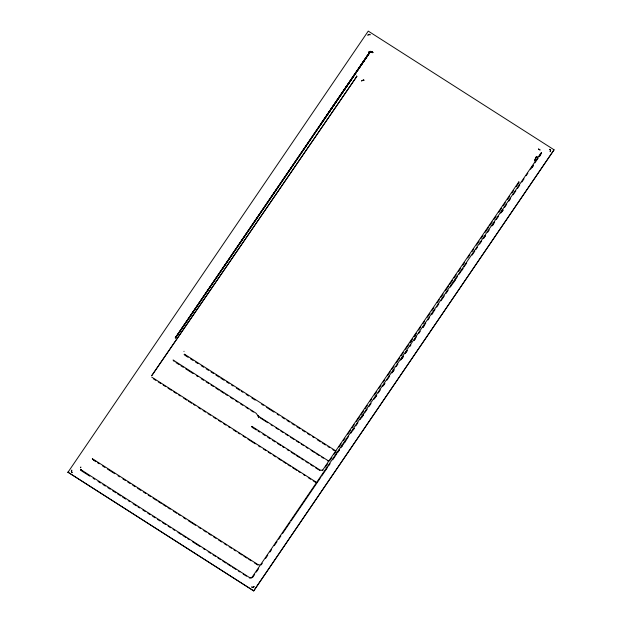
<?xml version="1.0" encoding="UTF-8"?>
<svg xmlns="http://www.w3.org/2000/svg" width="622" height="622" viewBox="0 0 622 622"><rect width="100%" height="100%" fill="white"/><g stroke="black" fill="none" stroke-linecap="round" stroke-linejoin="round"><path stroke-width="0.93" d="M258.705 417.751L258.744 417.339A2.177 0.871 -69.8 0 0 258.736 417.098A2.659 1.135 -67.3 0 0 258.713 416.888M258.721 417.595L258.744 417.323A2.309 0.917 -70.2 0 0 258.698 416.997A3.017 1.291 -67.4 0 0 258.628 416.693A3.74 1.648 -65.6 0 0 258.511 416.46A4.618 2.123 -62.2 0 0 258.324 416.188A5.334 2.504 -57.3 0 0 258.091 415.978L257.951 415.908M518.453 183.467L518.919 181.702L323.059 469.532L321.698 470.286L319.809 469.944L251.894 426.35L252.913 427.812M356.686 76.685L356.857 76.203L151.69 375.727L356.81 76.483M541.179 153.517C541.809 150.205 540.984 156.099 539.235 156.503M80.487 467.822L80.876 467.005L80.572 467.588M539.328 156.713L540.767 153.292L252.097 577.177L250.728 577.721L249.15 577.325L81.233 469.89L82.135 471.188M183.933 351.477L184.065 351.29M415.372 334.963L414.291 336.572L415.364 334.955M420.783 326.892L418.614 330.072M410.528 342.162L411.593 340.561M67.946 472.3L368.255 31.1L554.07 149.809L253.745 590.9L67.93 472.191L253.745 590.9M175.256 337.855L367.415 55.335M175.303 337.894L368.955 53.375L320.532 124.501M325.322 467.091L327.499 463.888M329.683 460.677L331.868 457.473M334.045 454.27L335.686 451.867M338.959 447.055L341.136 443.851M343.321 440.648L344.961 438.246M347.69 434.234L350.411 430.23M352.052 427.827L354.237 424.624M356.414 421.413L359.687 416.608M360.783 415.006L363.505 411.002M365.145 408.6L367.33 405.388M370.059 401.384L371.692 398.982M374.421 394.978L376.605 391.767M378.782 388.563L380.967 385.36M383.152 382.157L384.785 379.747M387.514 375.742L390.243 371.738M391.876 369.336L394.06 366.125M396.245 362.921L399.518 358.117M401.151 355.714L403.336 352.511M405.521 349.3L408.794 344.495M409.882 342.893L412.611 338.889M414.244 336.479L416.429 333.275M422.976 323.658L424.616 321.255M427.337 317.251L430.066 313.247M431.707 310.844L433.884 307.633M437.157 302.828L439.342 299.625M440.982 297.223L443.159 294.012M445.344 290.808L448.618 286.003M449.706 284.402L452.435 280.39M454.076 277.987L456.253 274.784M458.437 271.581L460.622 268.377M462.799 265.166L464.44 262.764M467.713 257.959L469.89 254.756M472.075 251.545L473.715 249.142M476.436 245.138L479.165 241.134M480.806 238.731L482.983 235.52M485.168 232.317L488.441 227.512M489.53 225.91L492.259 221.898M493.899 219.496L496.084 216.293M498.805 212.289L501.534 208.277M503.175 205.874L505.352 202.671M507.536 199.468L509.721 196.264M511.898 193.053L513.539 190.651M516.268 186.647L518.997 182.643M253.006 576.889L254.647 574.479M256.287 572.069L258.472 568.858M261.209 564.846L262.297 563.237M265.571 558.447L267.763 555.213M269.917 552.056L271.589 549.591M274.271 545.673L277.054 541.568M278.617 539.282L280.88 535.946M282.427 533.692L286.345 527.923M286.773 527.308L290.171 522.301M291.119 520.917L299.47 508.656M299.82 508.143L303.839 502.234M304.174 501.76L310.153 492.974M310.394 492.601L316.956 482.967M317.22 482.594L319.389 479.399M319.692 478.956L320.781 477.346M321.566 476.203L323.743 473.015M324.062 472.533L326.247 469.322M326.457 469.019L327.506 467.487M328.432 466.111L330.119 463.647M332.731 459.813L335.538 455.669M336.028 454.977L336.797 453.85M337.723 452.458L339.363 450.056M342.1 446.036L344.829 442.024M346.47 439.614L348.654 436.403M350.847 433.2L354.12 428.379M355.761 425.969L357.945 422.758M360.138 419.547L363.411 414.734M364.508 413.125L367.244 409.113M368.877 406.702L371.07 403.491M373.799 399.479L376.535 395.468M378.168 393.057L380.361 389.846M382.546 386.635L384.73 383.424M386.915 380.213L389.652 376.201M391.837 372.99L394.021 369.779M396.206 366.568L397.847 364.158M400.584 360.146L403.313 356.134M404.953 353.724L407.138 350.513M409.875 346.501L410.963 344.891M414.244 340.078L416.429 336.867M418.622 333.656L420.254 331.246M422.991 327.234L425.72 323.222M427.913 320.011L429.553 317.601M432.282 313.589L435.019 309.577M436.652 307.167L438.844 303.956M441.029 300.745L444.31 295.924M445.943 293.522L448.135 290.311M450.32 287.1L453.601 282.279M454.69 280.678L457.427 276.658M459.067 274.255L461.796 270.236M463.981 267.025L466.718 263.013M472.098 255.106L474.765 251.195M475.83 249.624L477.432 247.276M479.562 244.143L481.692 241.017M483.294 238.661L485.471 235.474M487.64 232.286L489.273 229.891M491.986 225.903L494.7 221.914M496.333 219.519L498.502 216.332M500.679 213.136L502.848 209.948M504.481 207.554L506.65 204.366M508.819 201.17L510.452 198.783M513.166 194.795L515.887 190.806M517.512 188.412L519.689 185.216M521.858 182.028L524.027 178.841M526.204 175.645L527.829 173.25M530.55 169.27L533.264 165.281M534.897 162.886L537.066 159.691M344.627 442.592L346.26 440.197M353.335 429.81L354.416 428.208M362.035 417.028L363.668 414.625M375.097 397.839L376.73 395.444M383.805 385.057L384.886 383.463M392.498 372.283L394.138 369.872M401.206 359.5L403.429 356.289L401.828 358.692M405.56 353.109L407.216 350.691M414.26 340.32L415.372 338.702M422.968 327.537L424.624 325.119M431.676 314.748L432.788 313.138M453.438 282.785L455.094 280.374M462.146 270.002L463.25 268.385M483.908 238.039L485.588 235.629M501.316 212.46L503.004 210.057M501.363 212.452L502.996 210.057M253.722 590.791L554.07 149.809M320.587 124.548L369.04 53.453M320.633 124.587L369.071 53.484M356.297 76.444L356.616 75.985M336.199 453.881L339.208 449.955M340.872 447.786L342.543 445.624M252.726 577.239L251.125 578.126M369.414 52.66L369.064 52.979L369.577 52.536M323.051 470.162L322.243 470.613M253.411 587.254A1.112 1.104 0 0 1 252.618 587.417A1.508 1.501 0 0 1 252.221 587.292L251.646 586.896A2.69 2.682 -9.4 0 0 251.98 587.152L253.488 587.199A1.423 1.423 0 0 0 253.768 586.935L253.916 586.733A2.729 2.721 -1.3 0 0 254.095 586.398A2.783 2.776 -1.4 0 1 253.893 586.764L253.815 586.873A1.718 1.711 -9.4 0 1 253.527 587.176M368.434 34.591A1.718 1.571 -9.6 0 0 368.138 34.871L368.061 34.98A2.729 2.488 -10.9 0 0 367.859 35.322A2.783 2.542 -10.9 0 1 368.061 34.98A2.053 1.874 -10.4 0 1 368.193 34.816A1.454 1.322 -11.1 0 1 368.473 34.568L370.3 34.816A2.69 2.457 -9.6 0 0 369.973 34.599L369.74 34.467A1.508 1.376 -10.2 0 0 369.344 34.358A1.112 1.011 -10.5 0 0 368.551 34.521M369.297 51.626L368.823 51.945A2.527 2.418 11.7 0 0 368.442 52.365L370.611 51.369L372.609 52.777A4.618 1.936 37.1 0 0 372.034 52.046L371.87 51.859A2.239 2.224 6.1 0 0 371.202 51.486L370.626 51.362A2.418 2.371 24.1 0 0 370.036 51.377L369.476 51.548M369.74 52.435L370.378 52.139L369.935 52.326M370.137 52.232L372.858 52.442A2.9 2.822 -11.3 0 0 372.275 52.155L370.766 52.046M371.202 51.999L370.347 52.155M370.214 52.194L371.007 52.007M363.092 80.254L362.401 80.495A2.146 0.684 -35.1 0 0 362.027 80.642L361.491 81L362.688 80.378A3.514 1.337 -38.5 0 1 363.015 80.3L363.777 80.16A5.831 2.542 -44.4 0 1 364.033 80.184L363.948 80.168M329.543 460.739L327.654 460.397L258.223 416.071A5.497 2.581 -54.9 0 0 257.943 415.916M259.631 564.9L257.92 564.558L93.075 459.129L94.062 460.552M363.497 80.176L363.598 80.168A5.334 2.239 -42.2 0 1 363.909 80.207M371.217 51.991L371.575 52.007M328.704 461.244L327.397 460.785M250.207 578.172L249.313 577.939M336.207 451.16L184.423 354.167L185.333 355.473M372.477 52.248L372.065 52.093L372.858 52.442M316.847 482.579L151.721 377.111M319.56 470.333L319.965 470.551M257.982 565.126L254.406 562.871M72.339 472.44A2.783 2.667 -47.4 0 1 71.981 472.253L71.81 472.137A1.423 1.361 -48.2 0 1 71.553 471.873L71.849 470.061A2.69 2.566 -46.7 0 0 71.608 470.395L71.46 470.636A1.508 1.438 -47.2 0 0 71.343 471.033A1.112 1.057 -46.9 0 0 71.499 471.803M538.559 149.008L540.137 150.042L538.535 149.047M185.69 355.776L188.139 357.339M190.589 358.902L193.045 360.472M195.495 362.035L197.944 363.598M201.217 365.689L203.666 367.252M206.123 368.815L208.572 370.385M211.021 371.948L213.478 373.511M215.927 375.074L219.193 377.165M220.833 378.207L224.099 380.291M226.548 381.861L229.005 383.424M231.454 384.987L233.087 386.029M236.36 388.12L239.625 390.204M241.258 391.246L242.899 392.295M246.164 394.379L248.613 395.942M251.887 398.033L255.152 400.117M261.691 404.292L263.324 405.334M266.597 407.418L273.952 412.114M277.218 414.205L278.85 415.247M282.124 417.331L284.573 418.901M287.03 420.464L289.479 422.027M291.928 423.59L294.385 425.16M296.834 426.723L300.099 428.807M302.556 430.377L305.005 431.94M307.455 433.503L309.911 435.073M312.361 436.636L313.993 437.678M317.267 439.762L320.532 441.853M322.165 442.895L325.438 444.979M327.887 446.549L329.52 447.591M332.793 449.675L334.426 450.717M175.972 362.634L179.237 364.717M180.862 365.759L183.303 367.314M185.753 368.877L193.084 373.558M196.342 375.634L197.975 376.675M201.233 378.759L203.674 380.314M206.123 381.877L208.564 383.44M211.006 384.995L213.455 386.557M215.896 388.12L219.154 390.196M220.787 391.238L224.044 393.322M225.669 394.364L227.302 395.398M230.56 397.481L233.009 399.044M235.45 400.599L237.892 402.162M240.341 403.725L242.782 405.28M246.04 407.363L248.489 408.918M250.93 410.481L253.372 412.044M260.385 418.007L267.74 422.703M271.005 424.787L272.638 425.829M275.911 427.92L278.361 429.483M280.817 431.054L283.267 432.617M285.716 434.179L288.173 435.742M290.622 437.313L293.895 439.396M296.344 440.959L298.793 442.53M301.25 444.092L303.699 445.655M306.148 447.226L307.789 448.268M311.054 450.351L314.32 452.443M315.96 453.485L319.226 455.568M321.683 457.139L323.316 458.181M253.154 427.952L256.396 430.02M258.013 431.046L259.631 432.08M262.873 434.148L265.306 435.703M267.732 437.25L270.158 438.805M272.591 440.353L275.017 441.908M277.451 443.455L280.685 445.523M282.31 446.557L283.927 447.591M287.17 449.659L288.787 450.693M291.213 452.241L294.455 454.309M296.072 455.343L299.314 457.411M300.931 458.445L303.365 460M305.791 461.547L308.224 463.095M310.65 464.65L313.076 466.197M315.51 467.752L318.752 469.82M153.37 378.806L155.819 380.369M158.26 381.924L160.709 383.486M163.151 385.049L165.6 386.612M168.041 388.175L171.307 390.251M173.748 391.813L176.197 393.376M178.646 394.939L180.271 395.981M183.537 398.057L186.794 400.14M188.427 401.182L191.685 403.266M193.318 404.3L194.95 405.342M198.208 407.426L200.649 408.988M203.099 410.551L205.548 412.106M207.989 413.669L210.438 415.232M213.696 417.315L216.145 418.87M218.586 420.433L221.035 421.996M223.477 423.559L225.926 425.121M228.367 426.676L230 427.718M233.258 429.802L236.523 431.886M238.148 432.928L239.781 433.962M243.047 436.045L245.488 437.608M247.937 439.171L255.269 443.851M258.534 445.935L260.159 446.977M263.425 449.053L265.866 450.616M268.315 452.178L270.757 453.741M273.206 455.296L275.655 456.859M278.096 458.422L281.354 460.505M282.987 461.547L286.252 463.623M287.877 464.665L290.326 466.228M292.768 467.791L296.849 470.387M298.474 471.429L300.107 472.471M303.365 474.555L304.998 475.597M308.255 477.673L310.705 479.235M313.154 480.798L315.595 482.361M93.487 460.148L95.936 461.718M97.568 462.76L99.201 463.802M102.467 465.886L104.924 467.449M107.373 469.011L114.72 473.707M117.986 475.791L119.626 476.833M122.892 478.924L125.341 480.487M127.79 482.05L130.239 483.613M132.696 485.176L135.145 486.746M137.594 488.309L140.86 490.393M143.309 491.955L145.766 493.518M148.215 495.089L150.664 496.651M153.113 498.214L156.379 500.298M158.011 501.34L161.285 503.431M162.917 504.473L166.183 506.557M167.816 507.599L170.265 509.161M173.538 511.253L176.803 513.337M178.436 514.378L180.069 515.42M183.334 517.504L185.791 519.075M188.241 520.637L195.588 525.326M198.853 527.417L200.494 528.459M203.759 530.543L206.209 532.105M208.658 533.668L211.107 535.239M213.564 536.802L216.013 538.364M218.462 539.927L221.727 542.011M224.177 543.581L226.633 545.144M229.083 546.707L231.532 548.27M233.981 549.832L235.614 550.882M238.879 552.966L242.152 555.049M243.785 556.091L247.051 558.175M248.683 559.225L251.132 560.787M82.508 471.507L89.856 476.188M93.113 478.271L94.746 479.313M98.012 481.397L100.453 482.96M102.902 484.522L105.351 486.085M107.793 487.648L110.242 489.211M112.691 490.774L115.956 492.849M117.581 493.891L120.847 495.975M122.48 497.017L125.737 499.101M128.186 500.663L129.819 501.705M133.085 503.789L136.342 505.873M137.975 506.907L139.608 507.949M142.873 510.032L145.315 511.595M147.764 513.158L150.213 514.721M152.654 516.283L155.103 517.846M157.553 519.409L160.002 520.972M162.443 522.527L165.709 524.61M168.158 526.173L170.599 527.736M173.048 529.299L174.681 530.341M177.946 532.424L181.204 534.508M182.837 535.55L186.102 537.633M187.727 538.668L189.36 539.709M192.626 541.793L199.965 546.481M203.231 548.565L204.863 549.607M208.121 551.691L210.57 553.253M213.019 554.808L215.461 556.371M217.91 557.934L220.359 559.497M222.808 561.06L226.066 563.143M227.699 564.185L230.964 566.269M232.589 567.311L235.855 569.387M238.304 570.949L239.936 571.991M243.194 574.075L246.46 576.159M71.981 472.253L71.872 472.184A1.718 1.641 -44.8 0 1 71.577 471.911M81.521 470.862L81.35 470.722M549.607 149.28A2.729 2.605 26.2 0 1 549.972 149.49L550.151 149.622M549.972 149.49L550.089 149.568A1.718 1.641 25.6 0 1 550.392 149.855L550.105 151.651L550.47 151.169A1.508 1.438 27 0 0 550.625 150.742A1.104 1.05 26.4 0 0 550.462 149.972M537.081 157.529L536.817 157.195A2.822 2.737 -7.7 0 1 537.089 157.522L536.662 157.047L537.074 157.49M184.501 354.975L184.096 354.524M251.972 427.151L251.568 426.7M81.016 470.38L80.557 469.602L80.914 470.248M174.051 361.382L173.079 359.99L256.07 413.21L258.596 416.538M537.937 158.245L536.063 157.117L534.492 160.857L536.071 157.125A4.572 1.913 36.8 0 1 536.592 157.172L537.291 157.444A2.193 2.045 -53.9 0 1 537.657 157.801L537.96 158.299M537.392 158.074L537.587 158.905L537.517 158.462M537.525 158.486L537.392 158.081L537.595 159.038M537.47 158.283L537.548 158.594M550.151 149.622A1.415 1.345 26.3 0 1 550.408 149.894M258.262 416.11A4.782 2.224 -60.2 0 1 258.449 416.351M258.565 416.577A3.367 1.454 -67 0 1 258.666 416.942M363.124 80.191A4.525 1.858 -41.1 0 1 363.536 80.129M369.103 53.515L175.412 337.995L369.134 53.546M493.751 223.64L492.608 225.25L493.744 223.64M533.482 165.312L531.802 167.699L533.458 165.304M536.483 156.791L536.312 156.783A4.618 1.936 36.8 0 1 536.483 156.791M537.05 156.876L536.848 156.837A4.618 1.936 36.8 0 1 537.043 156.876M81.785 470.481L81.358 470.053L81.785 470.481M372.594 52.077L372.446 51.89A4.618 1.936 37.1 0 1 372.866 52.442L372.594 52.077M92.709 459.425L92.344 458.795L92.709 459.425"/></g></svg>
